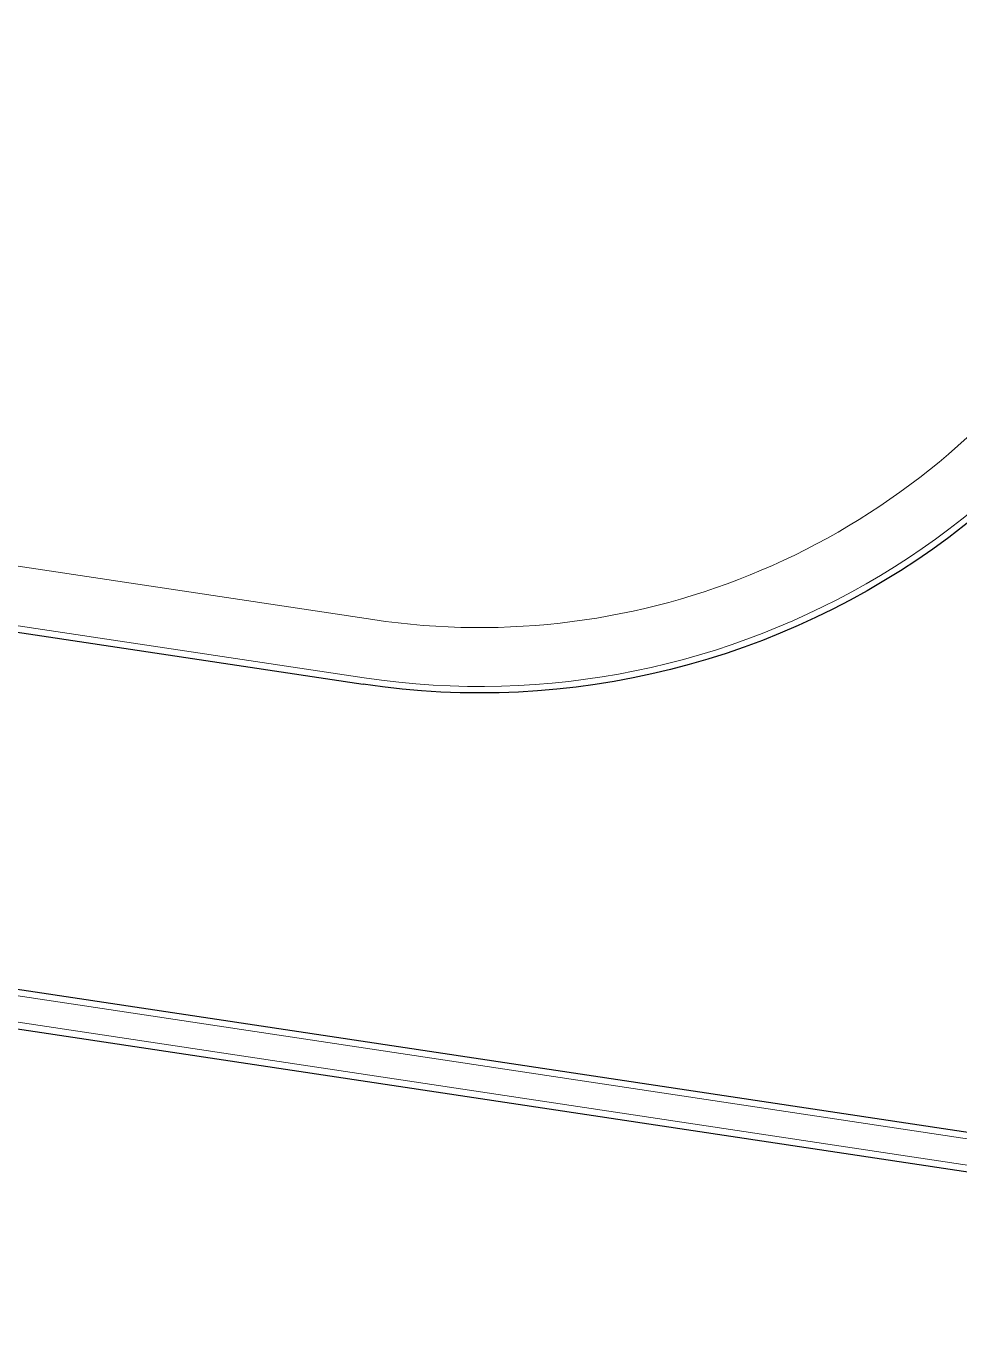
# Model space of a CAD drawing. Extents: x 2536801 to 2538856, y 7112140 to 7131569.
# Drawn here: x 2537463.3 to 2537558.5, y 7115425.4 to 7115557.5 of the extents above; entities that cross this region are included whole.
import ezdxf

# ---------------------------------------------------------------- set-up
doc = ezdxf.new("R2010")
doc.units = 0
doc.header["$LTSCALE"] = 100
doc.header["$MEASUREMENT"] = 0
for name, color, linetype, lineweight in [('D_BOC_FR', 3, 'Continuous', 13), ('D_BOC_MISC', 6, 'Continuous', 13), ('D_BOC_XST', 4, 'Continuous', 13), ('D_EOS_FR', 3, 'Continuous', 30), ('D_EOS_ML', 7, 'Continuous', 30), ('D_EOT_ML', 7, 'Continuous', 13), ('D_FOC_FR', 3, 'Continuous', 30), ('D_FOC_XST', 4, 'Continuous', 30)]:
    doc.layers.add(name, color=color, linetype=linetype, lineweight=lineweight)

msp = doc.modelspace()

# ---------------------------------------------------------------- linework, layer by layer
at = {"layer": 'D_BOC_FR', "lineweight": 0}
msp.add_arc((2525324.55, 7117290.22), 12456.67, 348.651755, 355.423692, dxfattribs=at)
at = {"layer": 'D_BOC_MISC'}
msp.add_line((2537101.7, 7115556.68), (2537498.73, 7115496.9), dxfattribs=at)
at = {"layer": 'D_BOC_MISC', "extrusion": (0, 0, -1)}
msp.add_arc((-2537509.64, 7115569.42), 73.33, 215.3672, 278.5614, dxfattribs=at)
at = {"layer": 'D_BOC_XST', "lineweight": 0}
for p, q in [((2537100.79, 7115550.75), (2537497.83, 7115490.97)), ((2537108.5, 7115511.83), (2537593.33, 7115438.84)), ((2537121.76, 7115507.14), (2537592.94, 7115436.2))]:
    msp.add_line(p, q, dxfattribs=at)
at = {"layer": 'D_BOC_XST', "lineweight": 0, "extrusion": (0, 0, -1)}
msp.add_arc((-2537509.64, 7115569.42), 79.33, 199.4464, 278.5617, dxfattribs=at)
at = {"layer": 'D_EOS_FR'}
msp.add_arc((2525324.55, 7117290.22), 12428, 348.659709, 355.177266, dxfattribs=at)
at = {"layer": 'D_EOS_ML'}
for radius, end in [(11485, 358.175075), (11415, 353.252801)]:
    msp.add_arc((2526379.38, 7117111.1), radius, 346.032105, end, dxfattribs=at)
at = {"layer": 'D_EOT_ML'}
for radius, end in [(11473, 358.175075), (11425, 353.252801)]:
    msp.add_arc((2526379.38, 7117111.1), radius, 346.032105, end, dxfattribs=at)
at = {"layer": 'D_FOC_FR'}
msp.add_arc((2525324.55, 7117290.22), 12456, 348.651755, 355.423692, dxfattribs=at)
at = {"layer": 'D_FOC_XST'}
for p, q in [((2537100.71, 7115550.08), (2537497.73, 7115490.31)), ((2537108.6, 7115512.49), (2537593.43, 7115439.5)), ((2537121.66, 7115506.48), (2537592.84, 7115435.54))]:
    msp.add_line(p, q, dxfattribs=at)
at = {"layer": 'D_FOC_XST', "extrusion": (0, 0, -1)}
msp.add_arc((-2537509.64, 7115569.42), 80, 188.0383, 278.5614, dxfattribs=at)

doc.saveas('drawing.dxf')
